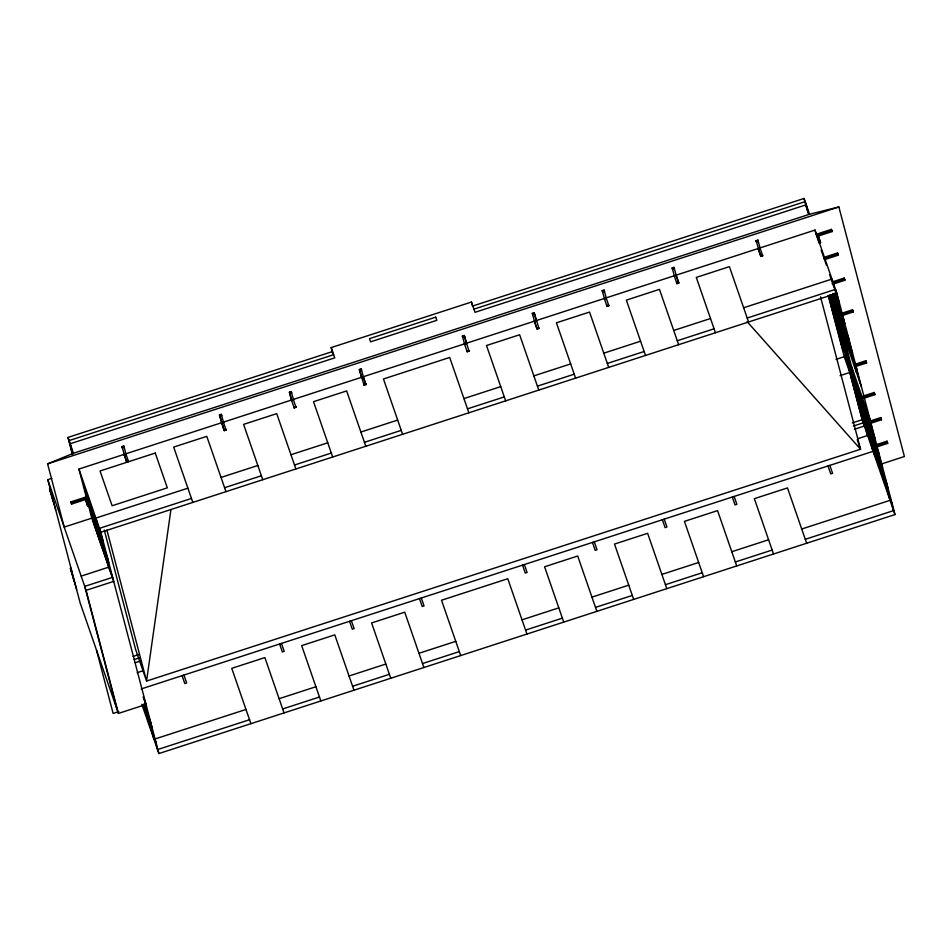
<?xml version="1.0" encoding="UTF-8"?>
<svg xmlns="http://www.w3.org/2000/svg" width="952" height="952" viewBox="0 0 952 952"><rect width="100%" height="100%" fill="white"/><g stroke="black" fill="none" stroke-linecap="round" stroke-linejoin="round"><path stroke-width="1.43" d="M170.955 509.463L146.56 681.061L860.548 449.249L820.541 296.834M88.488 505.512L91.809 518.138L64.201 527.099L47.6 463.862L73.447 453.247L809.521 214.26L838.879 206.953L904.4 456.52L880.374 464.326M332.664 353.252L331.177 347.587L471.442 302.046L475 312.315L806.237 204.775L808.486 213.355M72.388 454.259L67.973 437.432L332.545 351.538M472.811 305.997L804.047 198.456L809.521 214.26M333.64 354.691L69.068 440.597L72.745 454.616M473.906 309.162L805.142 201.61L808.165 213.105M47.6 463.862L838.879 206.953M121.951 446.583L123.784 445.988L124.224 447.25L122.391 447.845L121.951 446.583L126.747 462.315L124.01 454.413M224.267 430.661L219.484 414.917L221.316 414.322L221.756 415.584L219.912 416.179L221.78 423.259L224.267 430.661L226.112 430.054L225.91 429.304L224.077 429.899M294.204 407.956L294.001 407.194L295.846 406.599L296.036 407.361L294.204 407.956L291.467 400.042L289.408 392.212L291.241 391.617L291.681 392.878L289.848 393.473L291.705 400.554L293.537 399.959L291.241 391.617M363.474 377.254L365.973 384.656L364.128 385.251L359.332 369.507L361.177 368.912L361.605 370.173L359.773 370.78L361.629 377.849L363.474 377.254L361.177 368.912M462.386 336.056L464.219 335.461L464.659 336.722L466.516 343.803L464.683 344.398L462.386 336.056L462.827 337.317L464.659 336.722M534.607 321.693L532.311 313.351L534.155 312.756L536.452 321.098L534.607 321.693L537.106 329.094L538.951 328.488L538.749 327.738L536.904 328.333M602.235 290.646L604.08 290.051L604.52 291.312L602.675 291.907L602.235 290.646L604.532 298.988L606.376 298.392L604.08 290.051M672.172 267.94L674.004 267.345L674.444 268.607L672.6 269.214L672.172 267.94L674.468 276.282L676.301 275.687L674.004 267.345M756.067 240.701L757.911 240.106L758.351 241.368L756.507 241.963L756.067 240.701L760.862 256.445L762.707 255.85L762.504 255.088L760.672 255.683M534.584 314.017L532.751 314.612L532.311 313.351M87.751 502.715L78.921 469.05L814.995 230.075L836.891 293.311L894.975 514.568L158.901 753.544L141.848 704.313M143.312 696.662L146.013 704.468L118.417 713.429L80.087 602.759L47.778 479.665L51.92 478.32M124.248 454.925L126.081 454.33L123.784 445.988M221.78 423.259L223.613 422.664L221.316 414.322M758.363 249.043L760.208 248.448L757.911 240.106M832.072 231.574L831.382 229.361L816.114 234.323L818.851 242.225L820.327 241.749L818.018 235.108L831.822 230.622L832.072 231.574L818.268 236.048L820.564 242.689L819.101 243.165M126.545 461.565L128.389 460.97L128.579 461.72L125.843 453.818M365.77 383.894L363.926 384.489L364.128 385.251M678.597 282.327L676.765 282.923L676.955 283.684L678.8 283.089L676.301 275.687M467.182 351.788L469.015 351.193L468.824 350.443L466.98 351.038L467.182 351.788L464.445 343.886M607.031 306.389L608.875 305.794L608.673 305.033L606.84 305.628L607.031 306.389L604.294 298.476M71.21 502.799L70.96 501.859L86.227 496.896L89.214 505.75L87.739 506.226L85.192 498.646L71.4 503.12L71.638 504.072L85.442 499.586M823.694 257.468L837.582 252.958L838.272 255.172L824.468 259.646M72.59 502.347L76.755 501.002M824.218 258.706L838.022 254.22M87.739 506.226L87.501 505.286L88.964 504.798L89.214 505.75M187.901 488.186L95.89 518.067L98.365 527.503M221.019 477.44L257.825 465.492M290.955 454.735L327.762 442.787M360.879 432.029L397.686 420.082M463.933 398.579L500.728 386.619M533.858 375.873L570.664 363.926M603.782 353.168L640.589 341.221M673.707 330.463L710.513 318.515M743.643 307.758L831.965 279.079L834.095 287.171M833.059 281.673L844.174 278.067L844.852 280.281L832.441 284.315M832.191 283.363L844.614 279.329M191.459 498.467L99.448 528.336L101.924 537.785M224.589 487.71L261.383 475.762M294.513 465.016L331.32 453.057M364.438 442.311L401.244 430.363M467.492 408.848L504.298 396.901M537.416 386.143L574.223 374.195M607.34 363.438L644.147 351.49M677.277 340.745L714.071 328.797M747.201 318.039L835.523 289.36L838.01 298.797M158.901 753.544L100.817 532.287L836.891 293.311M841.389 313.387L852.492 309.781L853.182 311.994L842.139 315.576M841.889 314.636L852.933 311.054L853.182 311.994M81.17 576.115L108.778 567.142L108.278 565.262M118.417 713.429L86.096 590.335L113.704 581.375L91.809 518.138M835.987 359.392L844.269 356.702L828.181 295.406M854.765 364.366L865.88 360.76L866.32 362.022L866.57 362.962L855.527 366.544M855.277 365.604L866.32 362.022M840.081 375.647L849.743 372.506L844.269 356.702M863.095 396.08L874.21 392.474L874.888 394.675L863.845 398.269M863.607 397.317L874.638 393.735L874.888 394.675M133.09 656.404L138.718 654.571M852.266 422.914L862.131 419.713L849.743 372.506M134.196 659.558L139.837 657.737M853.361 426.068L863.226 422.867L829.608 294.834M869.688 421.189L880.79 417.583L881.481 419.784L870.437 423.366M870.188 422.426L881.231 418.844L881.481 419.784M135.291 662.723L140.932 660.89M854.456 429.233L864.321 426.032L850.755 375.374M137.183 672.659L142.836 670.827M857.716 438.729L867.605 435.516L870.14 436.968M875.888 444.786L886.99 441.181L887.681 443.382L876.637 446.976M876.387 446.024L887.431 442.442L887.681 443.382M141.241 688.927L873.079 451.331L831.965 294.727M118.774 711.596L113.121 713.429L96.509 650.18M245.985 709.442L153.974 739.323L151.499 729.875M279.103 698.697L315.909 686.737M349.039 675.991L385.834 664.044M418.963 653.286L455.77 641.339M522.017 619.823L558.812 607.876M591.942 597.13L628.748 585.171M661.866 574.425L698.673 562.477M731.791 551.72L768.597 539.772M801.727 529.014L890.049 500.335L887.573 490.899M249.543 719.724L157.532 749.593L155.057 740.156M282.661 708.966L319.467 697.019M352.597 686.261L389.392 674.313M422.521 663.556L459.328 651.608M525.575 630.105L562.37 618.157M595.5 607.4L632.307 595.452M665.424 584.695L702.231 572.747M735.349 561.989L772.155 550.042M805.285 539.296L893.607 510.617L891.131 501.18M747.118 321.621L860.548 449.249L857.216 439.622M838.272 255.172L837.582 252.958M844.852 280.281L844.174 278.067M866.57 362.962L865.88 360.76M821.159 250.162L826.514 265.346M829.704 274.819L833.976 287.147M834.452 288.527L839.378 302.748M834.642 293.18L843.829 319.741M834.678 294.216L844.829 323.513M832.976 293.394L849.291 340.507M833.393 297.631L852.552 352.966M837.855 314.624L857.014 369.959M837.224 314.743L840.211 323.597M842.318 331.617L861.477 386.952M851.231 365.592L870.402 420.927M850.6 365.711L853.337 373.624M850.85 366.663L853.587 374.564M855.693 382.585L874.852 437.92M860.156 399.578L879.315 454.913M858.93 397.424L861.917 406.278M863.428 412.037L882.587 467.373M865.523 422.533L887.05 484.366M888.037 488.138L868.878 432.803L873.341 449.796L892.5 505.131M871.723 446.131L874.698 454.985L871.961 447.083M862.131 419.713L894.975 514.568M759.97 247.936L762.707 255.85M758.125 248.531L760.862 256.445M829.835 465.361L832.572 473.275L830.727 473.87L827.99 465.968M748.569 321.99L729.411 266.655L696.281 277.413L715.44 332.748M806.653 543.247L787.482 487.912L754.365 498.669L773.524 553.993M676.063 275.176L678.8 283.089M674.218 275.782L676.955 283.684M734.147 496.432L736.884 504.334L735.039 504.941L732.302 497.027M678.645 344.695L659.474 289.36L626.356 300.118L645.515 355.453M736.717 565.952L717.558 510.617L684.44 521.363L703.599 576.698M606.138 297.881L608.875 305.794M664.222 519.137L666.959 527.039L665.115 527.646L662.378 519.732M608.709 367.401L589.55 312.066L556.432 322.811L575.591 378.146M666.793 588.645L647.634 533.31L614.504 544.068L633.675 599.403M538.951 328.488L534.155 312.756M534.37 321.181L537.106 329.094M594.286 541.843L597.023 549.744L595.19 550.339L592.453 542.438M538.784 390.094L519.625 334.771L486.496 345.517L505.667 400.851M596.868 611.351L577.709 556.016L544.58 566.773L563.739 622.108M469.015 351.193L464.219 335.461M524.362 564.548L527.099 572.449L525.266 573.044L522.529 565.143M468.86 412.799L449.701 357.464L383.454 378.979L402.613 434.314M526.944 634.056L507.773 578.721L441.526 600.236L460.697 655.559M363.236 376.742L365.973 384.656M359.332 369.507L359.773 370.78M421.308 597.999L424.045 605.9L422.212 606.507L419.475 598.594M365.806 446.262L346.647 390.927L313.517 401.685L332.688 457.019M331.177 347.587L334.735 357.857L70.162 443.763L72.733 453.568M423.89 667.519L404.731 612.184L371.601 622.929L390.76 678.264M293.299 399.447L296.036 407.361M289.408 392.212L289.848 393.473M351.383 620.704L354.12 628.606L352.288 629.212L349.551 621.299M295.882 468.967L276.723 413.632L243.593 424.378L262.752 479.713M353.965 690.212L334.795 634.877L301.677 645.634L320.836 700.969M223.375 422.152L226.112 430.054M219.484 414.917L219.912 416.179M281.459 643.409L284.196 651.311L282.351 651.906L279.614 644.004M225.957 491.66L206.786 436.337L173.669 447.083L192.828 502.418M284.029 712.917L264.87 657.582L231.752 668.34L250.911 723.675M183.926 675.075L186.663 682.977L184.819 683.572L182.082 675.67M67.973 437.432L73.447 453.247M78.921 469.05L100.817 532.287M103.292 541.736L84.133 486.401L88.596 503.394L107.754 558.717M108.742 562.501L89.583 507.166L94.046 524.159L113.205 579.494M85.192 498.646L87.501 505.286M143.359 697.257L146.513 706.348M144.145 703.635L150.975 723.341M144.192 704.67L151.963 727.114M142.955 705.218L156.425 744.107M70.96 501.859L71.638 504.072M47.778 479.665L86.096 590.335M51.241 492.886L49.599 488.138L55.704 509.879M50.599 491.922L49.504 488.757L53.074 501.359M72.162 572.557L70.519 567.808L76.624 589.538M71.507 571.581L70.412 568.427L73.982 581.017M831.382 229.361L831.631 230.301M852.492 309.781L852.742 310.733M874.21 392.474L874.448 393.414M880.79 417.583L881.04 418.523M886.99 441.181L887.24 442.121M842.461 315.79L843.46 319.563M847.923 336.556L851.183 349.015M855.646 366.008L860.108 383.002M869.033 416.976L873.484 433.969M877.946 450.962L881.219 463.422M885.681 480.403L886.669 484.187M838.902 305.509L839.902 309.293M844.364 326.274L847.625 338.733M852.088 355.727L856.55 372.72M865.475 406.706L869.926 423.688M874.388 440.681L877.661 453.14M882.123 470.133L883.111 473.906M820.327 241.749L820.564 242.689M818.018 235.108L818.268 236.048M832.536 294.335L867.891 429.031M868.26 430.447L868.51 431.387M814.995 230.075L816.126 234.382M830.644 294.715L867.605 435.516M804.047 198.456L807.058 209.892M828.859 296.001L843.186 350.562L828.526 295.715M471.442 302.046L472.561 306.294M106.921 530.085L146.56 681.061L135.612 649.442L104.28 530.097M106.386 554.766L107.374 558.55M111.836 575.532L112.336 577.424L84.728 586.384L117.048 709.478M144.644 700.505L145.144 702.397M149.607 719.391L150.594 723.163M102.828 544.496L103.816 548.269M146.049 709.109L147.036 712.893M435.73 317.159L369.483 338.662L370.578 341.827L436.825 320.312L435.73 317.159M155.259 453.057L100.055 470.978L112.098 505.762L167.314 487.84L155.259 453.057"/></g></svg>
